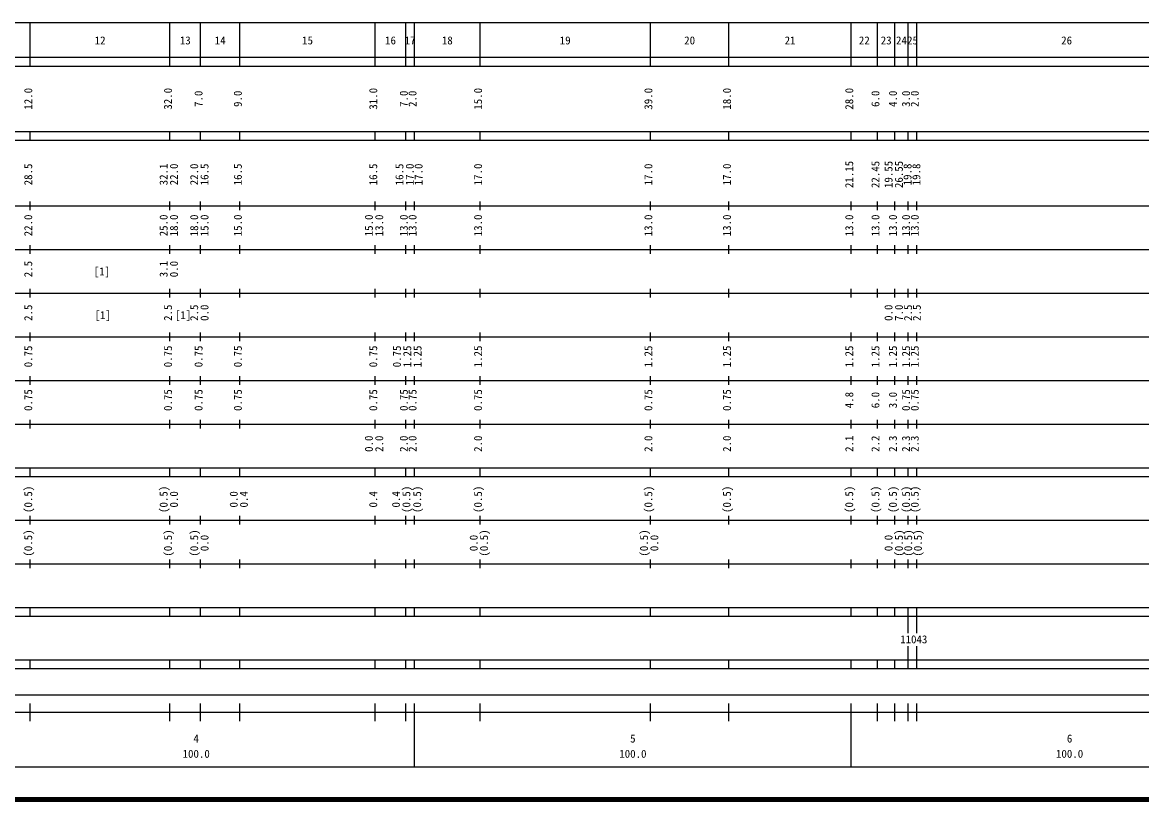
# Model space of a CAD drawing. Units: millimetres on the paper, enlarged 1000 times. Extents: x 40000 to 680007, y 20000 to 380004.
# Drawn here: x 278205 to 534499, y 20000 to 198002 of the extents above; entities that cross this region are included whole.
import ezdxf
from ezdxf.enums import TextEntityAlignment as Align

# ---------------------------------------------------------------- set-up
doc = ezdxf.new("R2010")
doc.units = ezdxf.units.MM
doc.header["$LTSCALE"] = 1000.01
doc.layers.add('M-TTL', color=2, linetype='Continuous', lineweight=140)
doc.layers.add('M-TTL-BAND', color=7, linetype='Continuous', lineweight=25)
doc.styles.add('ＭＳ ゴシック', font='')
doc.styles.get('ＭＳ ゴシック').set_extended_font_data('MS Gothic')

msp = doc.modelspace()

# ---------------------------------------------------------------- linework, layer by layer
at = {"layer": 'M-TTL'}
msp.add_line((40000, 20000), (680007, 20000), dxfattribs=at)
at = {"layer": 'M-TTL-BAND'}
for p, q in [((68001, 198002), (579006, 198002)), ((280003, 188002), (280003, 198002)), ((312003, 188002), (312003, 198002)), ((319003, 188002), (319003, 198002)), ((328003, 188002), (328003, 198002)), ((359004, 188002), (359004, 198002)), ((366004, 188002), (366004, 198002)), ((368004, 188002), (368004, 198002)), ((383004, 188002), (383004, 198002)), ((422004, 188002), (422004, 198002)), ((440005, 188002), (440005, 198002)), ((468005, 188002), (468005, 198002)), ((474005, 188002), (474005, 198002)), ((478005, 188002), (478005, 198002)), ((481005, 188002), (481005, 198002)), ((483005, 188002), (483005, 198002)), ((40000, 190002), (579006, 190002)), ((40000, 188002), (579006, 188002)), ((40000, 173002), (579006, 173002)), ((280003, 171002), (280003, 173002)), ((312003, 171002), (312003, 173002)), ((319003, 171002), (319003, 173002)), ((328003, 171002), (328003, 173002)), ((359004, 171002), (359004, 173002)), ((366004, 171002), (366004, 173002)), ((368004, 171002), (368004, 173002)), ((383004, 171002), (383004, 173002)), ((422004, 171002), (422004, 173002)), ((440005, 171002), (440005, 173002)), ((468005, 171002), (468005, 173002)), ((474005, 171002), (474005, 173002)), ((478005, 171002), (478005, 173002)), ((481005, 171002), (481005, 173002)), ((483005, 171002), (483005, 173002)), ((40000, 171002), (579006, 171002)), ((280003, 155002), (280003, 157002)), ((312003, 155002), (312003, 157002)), ((319003, 155002), (319003, 157002)), ((328003, 155002), (328003, 157002)), ((359004, 155002), (359004, 157002)), ((366004, 155002), (366004, 157002)), ((368004, 155002), (368004, 157002)), ((383004, 155002), (383004, 157002)), ((422004, 155002), (422004, 157002)), ((440005, 155002), (440005, 157002)), ((468005, 155002), (468005, 157002)), ((474005, 155002), (474005, 157002)), ((478005, 155002), (478005, 157002)), ((481005, 155002), (481005, 157002)), ((483005, 155002), (483005, 157002)), ((40000, 156002), (579006, 156002)), ((280003, 145002), (280003, 147002)), ((312003, 145002), (312003, 147002)), ((319003, 145002), (319003, 147002)), ((328003, 145002), (328003, 147002)), ((359004, 145002), (359004, 147002)), ((366004, 145002), (366004, 147002)), ((368004, 145002), (368004, 147002)), ((383004, 145002), (383004, 147002)), ((422004, 145002), (422004, 147002)), ((440005, 145002), (440005, 147002)), ((468005, 145002), (468005, 147002)), ((474005, 145002), (474005, 147002)), ((478005, 145002), (478005, 147002)), ((481005, 145002), (481005, 147002)), ((483005, 145001), (483005, 147002)), ((46000, 146001), (579006, 146001)), ((52001, 136001), (579006, 136001)), ((280003, 135001), (280003, 137001)), ((312003, 135001), (312003, 137001)), ((319003, 135001), (319003, 137001)), ((328003, 135001), (328003, 137001)), ((359004, 135001), (359004, 137001)), ((366004, 135001), (366004, 137001)), ((368004, 135001), (368004, 137001)), ((383004, 135001), (383004, 137001)), ((422004, 135001), (422004, 137001)), ((440005, 135001), (440005, 137001)), ((468005, 135001), (468005, 137001)), ((474005, 135001), (474005, 137001)), ((478005, 135001), (478005, 137001)), ((481005, 135001), (481005, 137001)), ((483005, 135001), (483005, 137001)), ((46000, 126001), (579006, 126001)), ((280003, 125001), (280003, 127001)), ((312003, 125001), (312003, 127001)), ((319003, 125001), (319003, 127001)), ((328003, 125001), (328003, 127001)), ((359004, 125001), (359004, 127001)), ((366004, 125001), (366004, 127001)), ((368004, 125001), (368004, 127001)), ((383004, 125001), (383004, 127001)), ((422004, 125001), (422004, 127001)), ((440005, 125001), (440005, 127001)), ((468005, 125001), (468005, 127001)), ((474005, 125001), (474005, 127001)), ((478005, 125001), (478005, 127001)), ((481005, 125001), (481005, 127001)), ((483005, 125001), (483005, 127001)), ((52001, 116001), (579006, 116001)), ((280003, 115001), (280003, 117001)), ((312003, 115001), (312003, 117001)), ((319003, 115001), (319003, 117001)), ((328003, 115001), (328003, 117001)), ((359004, 115001), (359004, 117001)), ((366004, 115001), (366004, 117001)), ((368004, 115001), (368004, 117001)), ((383004, 115001), (383004, 117001)), ((422004, 115001), (422004, 117001)), ((440005, 115001), (440005, 117001)), ((468005, 115001), (468005, 117001)), ((474005, 115001), (474005, 117001)), ((478005, 115001), (478005, 117001)), ((481005, 115001), (481005, 117001)), ((483005, 115001), (483005, 117001)), ((46000, 106001), (579006, 106001)), ((280003, 105001), (280003, 107001)), ((312003, 105001), (312003, 107001)), ((319003, 105001), (319003, 107001)), ((328003, 105001), (328003, 107001)), ((359004, 105001), (359004, 107001)), ((366004, 105001), (366004, 107001)), ((368004, 105001), (368004, 107001)), ((383004, 105001), (383004, 107001)), ((422004, 105001), (422004, 107001)), ((440005, 105001), (440005, 107001)), ((468005, 105001), (468005, 107001)), ((474005, 105001), (474005, 107001)), ((478005, 105001), (478005, 107001)), ((481005, 105001), (481005, 107001)), ((483005, 105001), (483005, 107001)), ((40000, 96001), (579006, 96001)), ((280003, 94001), (280003, 96001)), ((312003, 94001), (312003, 96001)), ((319003, 94001), (319003, 96001)), ((328003, 94001), (328003, 96001)), ((359004, 94001), (359004, 96001)), ((366004, 94001), (366004, 96001)), ((368004, 94001), (368004, 96001)), ((383004, 94001), (383004, 96001)), ((422004, 94001), (422004, 96001)), ((440005, 94001), (440005, 96001)), ((468005, 94001), (468005, 96001)), ((474005, 94001), (474005, 96001)), ((478005, 94001), (478005, 96001)), ((481005, 94001), (481005, 96001)), ((483005, 94001), (483005, 96001)), ((40000, 94001), (579006, 94001)), ((280003, 83001), (280003, 85001)), ((312003, 83001), (312003, 85001)), ((319003, 83001), (319003, 85001)), ((328003, 83001), (328003, 85001)), ((359004, 83001), (359004, 85001)), ((366004, 83001), (366004, 85001)), ((368004, 83001), (368004, 85001)), ((383004, 83001), (383004, 85001)), ((422004, 83001), (422004, 85001)), ((440005, 83001), (440005, 85001)), ((468005, 83001), (468005, 85001)), ((474005, 83001), (474005, 85001)), ((478005, 83001), (478005, 85001)), ((481005, 83001), (481005, 85001)), ((483005, 83001), (483005, 85001)), ((49001, 84001), (579006, 84001)), ((280003, 73001), (280003, 75001)), ((312003, 73001), (312003, 75001)), ((319003, 73001), (319003, 75001)), ((328003, 73001), (328003, 75001)), ((359004, 73001), (359004, 75001)), ((366004, 73001), (366004, 75001)), ((368004, 73001), (368004, 75001)), ((383004, 73001), (383004, 75001)), ((422004, 73001), (422004, 75001)), ((440005, 73001), (440005, 75001)), ((468005, 73001), (468005, 75001)), ((474005, 73001), (474005, 75001)), ((478005, 73001), (478005, 75001)), ((481005, 73001), (481005, 75001)), ((483005, 73001), (483005, 75001)), ((40000, 74001), (579006, 74001)), ((40000, 64001), (579006, 64001)), ((40000, 62001), (579006, 62001)), ((280003, 62001), (280003, 64001)), ((312003, 62001), (312003, 64001)), ((319003, 62001), (319003, 64001)), ((328003, 62001), (328003, 64001)), ((359004, 62001), (359004, 64001)), ((366004, 62001), (366004, 64001)), ((368004, 62001), (368004, 64001)), ((383004, 62001), (383004, 64001)), ((422004, 62001), (422004, 64001)), ((440005, 62001), (440005, 64001)), ((468005, 62001), (468005, 64001)), ((474005, 62001), (474005, 64001)), ((478005, 62001), (478005, 64001)), ((481005, 62001), (481005, 64001)), ((481005, 58153), (481005, 62001)), ((483005, 62001), (483005, 64001)), ((483005, 58153), (483005, 62001)), ((481005, 52001), (481005, 55114)), ((483005, 52001), (483005, 55114)), ((40000, 52001), (579006, 52001)), ((280003, 50001), (280003, 52001)), ((312003, 50001), (312003, 52001)), ((319003, 50001), (319003, 52001)), ((328003, 50001), (328003, 52001)), ((359004, 50001), (359004, 52001)), ((366004, 50001), (366004, 52001)), ((368004, 50001), (368004, 52001)), ((383004, 50001), (383004, 52001)), ((422004, 50001), (422004, 52001)), ((440005, 50001), (440005, 52001)), ((468005, 50001), (468005, 52001)), ((474005, 50001), (474005, 52001)), ((478005, 50001), (478005, 52001)), ((481005, 50001), (481005, 52001)), ((483005, 50000), (483005, 52001)), ((40000, 50000), (579006, 50000)), ((71001, 44000), (565006, 44000)), ((280003, 38000), (280003, 42000)), ((312003, 38000), (312003, 42000)), ((319003, 38000), (319003, 42000)), ((328003, 38000), (328003, 42000)), ((359004, 38000), (359004, 42000)), ((366004, 38000), (366004, 42000)), ((368004, 27500), (368004, 42000)), ((383004, 38000), (383004, 42000)), ((422004, 38000), (422004, 42000)), ((440005, 38000), (440005, 42000)), ((468005, 27500), (468005, 42000)), ((474005, 38000), (474005, 42000)), ((478005, 38000), (478005, 42000)), ((481005, 38000), (481005, 42000)), ((483005, 38000), (483005, 42000)), ((40000, 40000), (579006, 40000)), ((68001, 27500), (579006, 27500))]:
    msp.add_line(p, q, dxfattribs=at)

# ---------------------------------------------------------------- texts
at = {"layer": 'M-TTL-BAND', "style": 'ＭＳ ゴシック'}
for s, p in [('12', (296003, 192407)), ('13', (315503, 192407)), ('14', (323503, 192407)), ('15', (343504, 192407)), ('16', (362504, 192407)), ('17', (367004, 192407)), ('18', (375504, 192407)), ('19', (402504, 192407)), ('20', (431005, 192407)), ('21', (454005, 192407)), ('22', (471005, 192407)), ('23', (476005, 192407)), ('24', (479505, 192407)), ('25', (482037, 192407)), ('26', (517330, 192407)), ('[1]', (296414, 139501)), ('[1]', (296623, 129501)), ('[1]', (315007, 129501)), ('4', (318003, 32523)), ('5', (418004, 32523)), ('6', (518005, 32523)), ('100.0', (318003, 29033)), ('100.0', (418004, 29033)), ('100.0', (518005, 29033))]:
    msp.add_text(s, height=1833, dxfattribs=at).set_placement(p, align=Align.BOTTOM_CENTER)
for s, p in [('12.0', (281003, 180502)), ('32.0', (313003, 180502)), ('7.0', (320003, 180502)), ('9.0', (329003, 180502)), ('31.0', (360004, 180502)), ('7.0', (367004, 180502)), ('2.0', (369004, 180502)), ('15.0', (384004, 180502)), ('39.0', (423004, 180502)), ('18.0', (441005, 180502)), ('28.0', (469005, 180502)), ('6.0', (475005, 180502)), ('4.0', (479005, 180502)), ('3.0', (482005, 180502)), ('2.0', (484005, 180502)), ('28.5', (281003, 163176)), ('32.1', (312003, 163176)), ('22.0', (314373, 163176)), ('22.0', (319003, 163176)), ('16.5', (321373, 163176)), ('16.5', (329003, 163176)), ('16.5', (360004, 163176)), ('16.5', (366004, 163176)), ('17.0', (368374, 163176)), ('17.0', (370386, 163176)), ('17.0', (384004, 163176)), ('17.0', (423004, 163176)), ('17.0', (441005, 163176)), ('21.15', (469005, 163176)), ('22.45', (475005, 163176)), ('19.55', (478005, 163176)), ('26.55', (480375, 163176)), ('19.8', (482355, 163176)), ('19.8', (484377, 163176)), ('22.0', (281003, 151502)), ('25.0', (312003, 151502)), ('18.0', (314373, 151502)), ('18.0', (319003, 151502)), ('15.0', (321373, 151502)), ('15.0', (329003, 151502)), ('15.0', (359004, 151502)), ('13.0', (361374, 151502)), ('13.0', (367004, 151502)), ('13.0', (369004, 151502)), ('13.0', (384004, 151502)), ('13.0', (423004, 151502)), ('13.0', (441005, 151502)), ('13.0', (469005, 151502)), ('13.0', (475005, 151502)), ('13.0', (479005, 151502)), ('13.0', (482005, 151502)), ('13.0', (484005, 151502)), ('2.5', (281003, 141501)), ('3.1', (312003, 141501)), ('0.0', (314373, 141501)), ('2.5', (281003, 131501)), ('2.5', (313003, 131501)), ('2.5', (319003, 131501)), ('0.0', (321373, 131501)), ('0.0', (478005, 131501)), ('7.0', (480375, 131501)), ('2.5', (482472, 131501)), ('2.5', (484481, 131501)), ('0.75', (281003, 121501)), ('0.75', (313003, 121501)), ('0.75', (320003, 121501)), ('0.75', (329003, 121501)), ('0.75', (360004, 121501)), ('0.75', (365430, 121501)), ('1.25', (367800, 121501)), ('1.25', (370149, 121501)), ('1.25', (384004, 121501)), ('1.25', (423004, 121501)), ('1.25', (441005, 121501)), ('1.25', (469005, 121501)), ('1.25', (475005, 121501)), ('1.25', (479005, 121501)), ('1.25', (482005, 121501)), ('1.25', (484005, 121501)), ('0.75', (281003, 111501)), ('0.75', (313003, 111501)), ('0.75', (320003, 111501)), ('0.75', (329003, 111501)), ('0.75', (360004, 111501)), ('0.75', (367004, 111501)), ('0.75', (369004, 111501)), ('0.75', (384004, 111501)), ('0.75', (423004, 111501)), ('0.75', (441005, 111501)), ('4.8', (469005, 111501)), ('6.0', (475005, 111501)), ('3.0', (479005, 111501)), ('0.75', (482005, 111501)), ('0.75', (484005, 111501)), ('0.0', (359004, 101501)), ('2.0', (361374, 101501)), ('2.0', (367004, 101501)), ('2.0', (369004, 101501)), ('2.0', (384004, 101501)), ('2.0', (423004, 101501)), ('2.0', (441005, 101501)), ('2.1', (469005, 101501)), ('2.2', (475005, 101501)), ('2.3', (479005, 101501)), ('2.3', (482005, 101501)), ('2.3', (484005, 101501)), ('(0.5)', (281003, 88765)), ('(0.5)', (312003, 88765)), ('0.0', (314373, 88765)), ('0.0', (328056, 88765)), ('0.4', (330373, 88765)), ('0.4', (360004, 88765)), ('0.4', (365226, 88765)), ('(0.5)', (367596, 88765)), ('(0.5)', (370062, 88765)), ('(0.5)', (384004, 88765)), ('(0.5)', (423004, 88765)), ('(0.5)', (441005, 88765)), ('(0.5)', (469005, 88765)), ('(0.5)', (475005, 88765)), ('(0.5)', (479005, 88765)), ('(0.5)', (482005, 88765)), ('(0.5)', (484005, 88765)), ('(0.5)', (281003, 78765)), ('(0.5)', (313003, 78765)), ('(0.5)', (319003, 78765)), ('0.0', (321373, 78765)), ('0.0', (383004, 78765)), ('(0.5)', (385374, 78765)), ('(0.5)', (422004, 78765)), ('0.0', (424374, 78765)), ('0.0', (478005, 78765)), ('(0.5)', (480375, 78765)), ('(0.5)', (482502, 78765)), ('(0.5)', (484718, 78765))]:
    msp.add_text(s, height=1833, rotation=90, dxfattribs=at).set_placement(p, align=Align.BOTTOM_CENTER)
msp.add_text('11043', height=1833, dxfattribs=at).set_placement((479205, 55244), align=Align.BOTTOM_LEFT)

doc.saveas('drawing.dxf')
